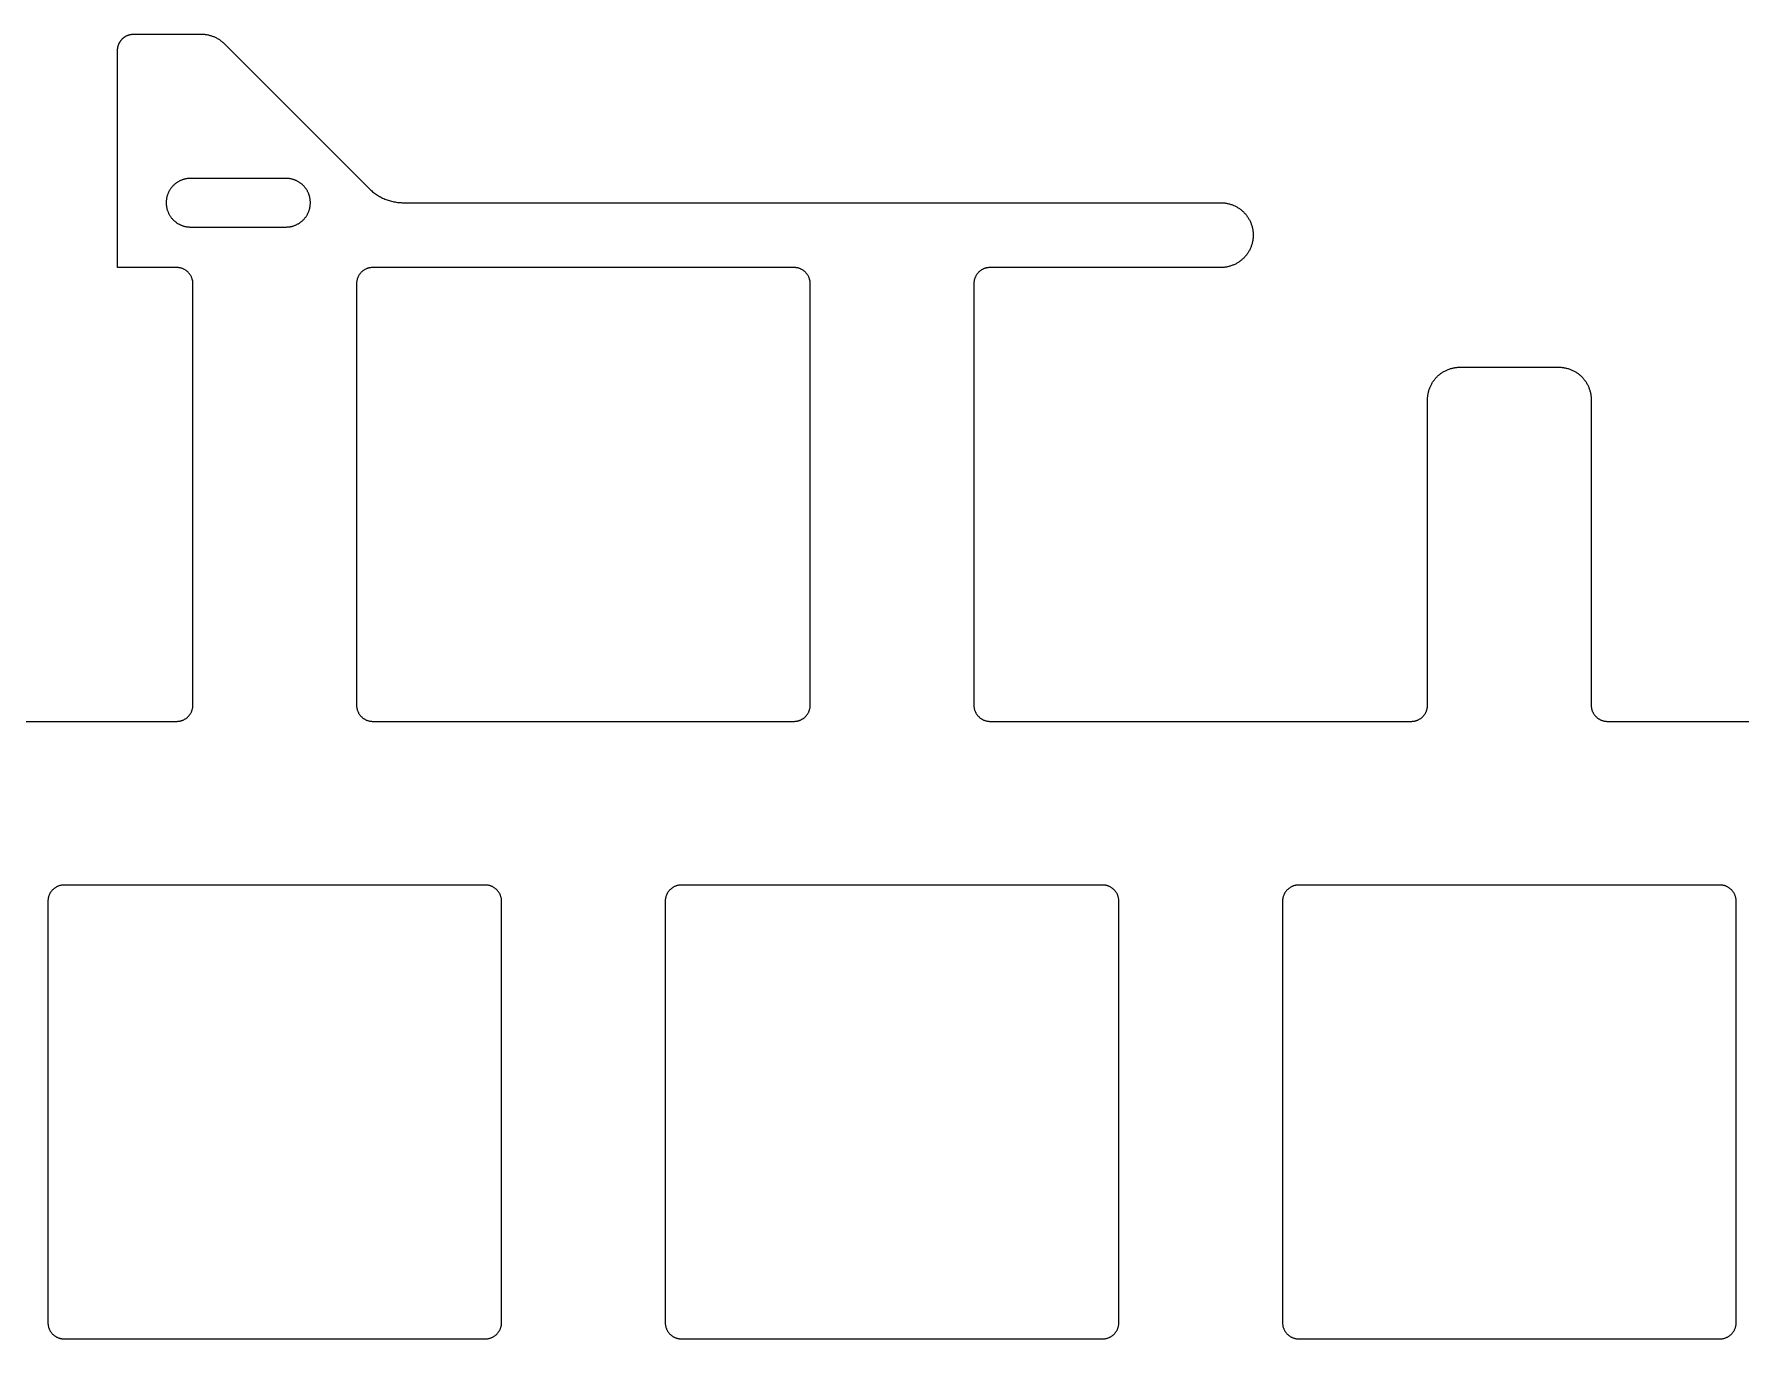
# Model space of a CAD drawing. Header units: millimetres. Extents: x -2014 to -1710, y 1046 to 1151.
# Drawn here: x -1907.4 to -1854.7, y 1110.8 to 1151 of the extents above; entities that cross this region are included whole.
import ezdxf

# ---------------------------------------------------------------- set-up
doc = ezdxf.new("R2010")
doc.units = ezdxf.units.MM
doc.layers.add('Layer 01', color=1, linetype='Continuous', true_color=0xff0000)

msp = doc.modelspace()

# ---------------------------------------------------------------- linework, layer by layer
at = {"layer": 'Layer 01', "color": 254, "true_color": 0xcad1ee}
for points in [[(-1904.828, 1150.506), (-1904.828, 1150.518), (-1904.827, 1150.529), (-1904.827, 1150.541), (-1904.826, 1150.553), (-1904.825, 1150.564), (-1904.823, 1150.576), (-1904.821, 1150.587), (-1904.819, 1150.599), (-1904.817, 1150.61), (-1904.814, 1150.622), (-1904.812, 1150.633), (-1904.808, 1150.644), (-1904.805, 1150.655), (-1904.801, 1150.667), (-1904.797, 1150.678), (-1904.793, 1150.69), (-1904.788, 1150.702), (-1904.783, 1150.713), (-1904.778, 1150.725), (-1904.772, 1150.736), (-1904.766, 1150.747), (-1904.76, 1150.758), (-1904.753, 1150.769), (-1904.747, 1150.779), (-1904.739, 1150.79), (-1904.732, 1150.801), (-1904.724, 1150.811), (-1904.716, 1150.821), (-1904.708, 1150.831), (-1904.699, 1150.841), (-1904.69, 1150.85), (-1904.682, 1150.859), (-1904.673, 1150.868), (-1904.663, 1150.877), (-1904.654, 1150.885), (-1904.644, 1150.893), (-1904.634, 1150.901), (-1904.624, 1150.909), (-1904.614, 1150.916), (-1904.604, 1150.923), (-1904.593, 1150.93), (-1904.582, 1150.937), (-1904.571, 1150.943), (-1904.559, 1150.949), (-1904.548, 1150.955), (-1904.535, 1150.961), (-1904.523, 1150.966), (-1904.512, 1150.971), (-1904.501, 1150.975), (-1904.49, 1150.979), (-1904.479, 1150.983), (-1904.468, 1150.986), (-1904.456, 1150.989), (-1904.445, 1150.992), (-1904.434, 1150.995), (-1904.422, 1150.997), (-1904.411, 1150.999), (-1904.399, 1151.001), (-1904.387, 1151.002), (-1904.376, 1151.004), (-1904.364, 1151.005), (-1904.352, 1151.005), (-1904.34, 1151.006), (-1904.328, 1151.006)], [(-1904.328, 1151.006), (-1902.242, 1151.006)], [(-1902.242, 1151.006), (-1902.218, 1151.006), (-1902.193, 1151.005), (-1902.169, 1151.003), (-1902.144, 1151.001), (-1902.12, 1150.998), (-1902.096, 1150.995), (-1902.071, 1150.991), (-1902.047, 1150.986), (-1902.023, 1150.981), (-1901.999, 1150.975), (-1901.976, 1150.969), (-1901.952, 1150.962), (-1901.929, 1150.955), (-1901.906, 1150.947), (-1901.883, 1150.938), (-1901.86, 1150.929), (-1901.837, 1150.919), (-1901.815, 1150.909), (-1901.793, 1150.898), (-1901.771, 1150.887), (-1901.75, 1150.875), (-1901.728, 1150.863), (-1901.707, 1150.85), (-1901.687, 1150.837), (-1901.667, 1150.823), (-1901.647, 1150.809), (-1901.627, 1150.794), (-1901.608, 1150.779), (-1901.589, 1150.763), (-1901.571, 1150.747), (-1901.553, 1150.73), (-1901.535, 1150.713)], [(-1904.828, 1143.806), (-1904.828, 1150.506)], [(-1901.535, 1150.713), (-1897.067, 1146.245)], [(-1902.578, 1146.556), (-1902.596, 1146.556), (-1902.614, 1146.555), (-1902.631, 1146.554), (-1902.649, 1146.553), (-1902.666, 1146.551), (-1902.684, 1146.548), (-1902.701, 1146.546), (-1902.718, 1146.543), (-1902.736, 1146.539), (-1902.753, 1146.535), (-1902.77, 1146.531), (-1902.787, 1146.526), (-1902.803, 1146.521), (-1902.82, 1146.516), (-1902.837, 1146.51), (-1902.854, 1146.503), (-1902.872, 1146.496), (-1902.89, 1146.488), (-1902.907, 1146.48), (-1902.924, 1146.471), (-1902.941, 1146.462), (-1902.957, 1146.453), (-1902.974, 1146.443), (-1902.99, 1146.433), (-1903.006, 1146.422), (-1903.021, 1146.411), (-1903.036, 1146.4), (-1903.051, 1146.388), (-1903.066, 1146.375), (-1903.08, 1146.363), (-1903.094, 1146.35), (-1903.108, 1146.336), (-1903.122, 1146.322), (-1903.135, 1146.308), (-1903.148, 1146.294), (-1903.16, 1146.279), (-1903.172, 1146.264), (-1903.183, 1146.249), (-1903.194, 1146.234), (-1903.205, 1146.218), (-1903.215, 1146.202), (-1903.225, 1146.186), (-1903.234, 1146.169), (-1903.243, 1146.152), (-1903.252, 1146.135), (-1903.26, 1146.117), (-1903.268, 1146.099), (-1903.275, 1146.082), (-1903.282, 1146.065), (-1903.288, 1146.049), (-1903.293, 1146.032), (-1903.298, 1146.015), (-1903.303, 1145.998), (-1903.307, 1145.981), (-1903.311, 1145.964), (-1903.315, 1145.947), (-1903.318, 1145.929), (-1903.321, 1145.912), (-1903.323, 1145.894), (-1903.325, 1145.877), (-1903.326, 1145.859), (-1903.327, 1145.842), (-1903.328, 1145.824), (-1903.328, 1145.806)], [(-1899.628, 1146.556), (-1902.578, 1146.556)], [(-1898.878, 1145.806), (-1898.878, 1145.824), (-1898.879, 1145.841), (-1898.88, 1145.859), (-1898.881, 1145.877), (-1898.883, 1145.894), (-1898.885, 1145.912), (-1898.888, 1145.929), (-1898.891, 1145.946), (-1898.895, 1145.964), (-1898.899, 1145.981), (-1898.903, 1145.998), (-1898.908, 1146.015), (-1898.913, 1146.031), (-1898.918, 1146.048), (-1898.924, 1146.064), (-1898.931, 1146.082), (-1898.938, 1146.1), (-1898.946, 1146.117), (-1898.954, 1146.135), (-1898.962, 1146.152), (-1898.971, 1146.169), (-1898.981, 1146.185), (-1898.991, 1146.202), (-1899.001, 1146.218), (-1899.012, 1146.233), (-1899.023, 1146.249), (-1899.034, 1146.264), (-1899.046, 1146.279), (-1899.058, 1146.294), (-1899.071, 1146.308), (-1899.084, 1146.322), (-1899.098, 1146.336), (-1899.111, 1146.35), (-1899.126, 1146.363), (-1899.14, 1146.375), (-1899.155, 1146.388), (-1899.169, 1146.4), (-1899.185, 1146.411), (-1899.2, 1146.422), (-1899.216, 1146.433), (-1899.232, 1146.443), (-1899.248, 1146.453), (-1899.265, 1146.462), (-1899.282, 1146.471), (-1899.299, 1146.48), (-1899.317, 1146.488), (-1899.335, 1146.496), (-1899.352, 1146.503), (-1899.369, 1146.51), (-1899.385, 1146.516), (-1899.402, 1146.521), (-1899.419, 1146.526), (-1899.436, 1146.531), (-1899.453, 1146.535), (-1899.47, 1146.539), (-1899.487, 1146.543), (-1899.505, 1146.546), (-1899.522, 1146.548), (-1899.539, 1146.551), (-1899.557, 1146.553), (-1899.575, 1146.554), (-1899.592, 1146.555), (-1899.61, 1146.556), (-1899.628, 1146.556)], [(-1897.067, 1146.245), (-1897.041, 1146.219), (-1897.014, 1146.194), (-1896.986, 1146.17), (-1896.958, 1146.146), (-1896.929, 1146.123), (-1896.9, 1146.101), (-1896.87, 1146.079), (-1896.84, 1146.058), (-1896.809, 1146.039), (-1896.778, 1146.019), (-1896.747, 1146.001), (-1896.714, 1145.983), (-1896.682, 1145.966), (-1896.649, 1145.95), (-1896.615, 1145.935), (-1896.581, 1145.92), (-1896.546, 1145.906), (-1896.511, 1145.893), (-1896.477, 1145.881), (-1896.442, 1145.87), (-1896.406, 1145.86), (-1896.371, 1145.85), (-1896.335, 1145.842), (-1896.299, 1145.834), (-1896.264, 1145.828), (-1896.227, 1145.822), (-1896.191, 1145.817), (-1896.155, 1145.813), (-1896.118, 1145.81), (-1896.081, 1145.808), (-1896.044, 1145.806), (-1896.007, 1145.806)], [(-1903.328, 1145.806), (-1903.328, 1145.788), (-1903.327, 1145.77), (-1903.326, 1145.753), (-1903.325, 1145.735), (-1903.323, 1145.718), (-1903.321, 1145.7), (-1903.318, 1145.683), (-1903.315, 1145.665), (-1903.311, 1145.648), (-1903.307, 1145.631), (-1903.303, 1145.614), (-1903.298, 1145.597), (-1903.293, 1145.58), (-1903.288, 1145.564), (-1903.282, 1145.547), (-1903.275, 1145.53), (-1903.268, 1145.512), (-1903.26, 1145.494), (-1903.252, 1145.477), (-1903.243, 1145.46), (-1903.234, 1145.443), (-1903.225, 1145.426), (-1903.215, 1145.41), (-1903.205, 1145.394), (-1903.194, 1145.378), (-1903.183, 1145.363), (-1903.172, 1145.348), (-1903.16, 1145.333), (-1903.148, 1145.318), (-1903.135, 1145.303), (-1903.122, 1145.289), (-1903.108, 1145.276), (-1903.095, 1145.262), (-1903.08, 1145.249), (-1903.066, 1145.236), (-1903.051, 1145.224), (-1903.036, 1145.212), (-1903.021, 1145.201), (-1903.006, 1145.19), (-1902.99, 1145.179), (-1902.974, 1145.169), (-1902.958, 1145.159), (-1902.941, 1145.15), (-1902.924, 1145.141), (-1902.907, 1145.132), (-1902.889, 1145.123), (-1902.871, 1145.116), (-1902.854, 1145.109), (-1902.837, 1145.102), (-1902.821, 1145.096), (-1902.804, 1145.091), (-1902.787, 1145.085), (-1902.77, 1145.081), (-1902.753, 1145.076), (-1902.736, 1145.073), (-1902.719, 1145.069), (-1902.701, 1145.066), (-1902.684, 1145.063), (-1902.667, 1145.061), (-1902.649, 1145.059), (-1902.631, 1145.058), (-1902.614, 1145.057), (-1902.596, 1145.056), (-1902.578, 1145.056)], [(-1899.628, 1145.056), (-1899.61, 1145.056), (-1899.592, 1145.057), (-1899.575, 1145.058), (-1899.557, 1145.059), (-1899.54, 1145.061), (-1899.522, 1145.063), (-1899.505, 1145.066), (-1899.488, 1145.069), (-1899.47, 1145.073), (-1899.453, 1145.076), (-1899.436, 1145.081), (-1899.419, 1145.085), (-1899.402, 1145.091), (-1899.386, 1145.096), (-1899.369, 1145.102), (-1899.352, 1145.109), (-1899.334, 1145.116), (-1899.316, 1145.124), (-1899.299, 1145.132), (-1899.282, 1145.14), (-1899.265, 1145.149), (-1899.249, 1145.159), (-1899.232, 1145.169), (-1899.216, 1145.179), (-1899.2, 1145.19), (-1899.185, 1145.201), (-1899.17, 1145.212), (-1899.155, 1145.224), (-1899.14, 1145.236), (-1899.126, 1145.249), (-1899.111, 1145.262), (-1899.098, 1145.276), (-1899.084, 1145.289), (-1899.071, 1145.303), (-1899.058, 1145.318), (-1899.046, 1145.332), (-1899.034, 1145.347), (-1899.023, 1145.363), (-1899.012, 1145.378), (-1899.001, 1145.394), (-1898.991, 1145.41), (-1898.981, 1145.426), (-1898.972, 1145.443), (-1898.963, 1145.46), (-1898.954, 1145.477), (-1898.946, 1145.495), (-1898.938, 1145.513), (-1898.931, 1145.53), (-1898.924, 1145.546), (-1898.918, 1145.563), (-1898.913, 1145.58), (-1898.908, 1145.597), (-1898.903, 1145.614), (-1898.899, 1145.631), (-1898.895, 1145.648), (-1898.891, 1145.665), (-1898.888, 1145.682), (-1898.885, 1145.7), (-1898.883, 1145.717), (-1898.881, 1145.735), (-1898.88, 1145.752), (-1898.879, 1145.77), (-1898.878, 1145.788), (-1898.878, 1145.806)], [(-1896.007, 1145.806), (-1870.782, 1145.806)], [(-1870.782, 1145.806), (-1870.758, 1145.806), (-1870.733, 1145.805), (-1870.709, 1145.803), (-1870.684, 1145.801), (-1870.66, 1145.798), (-1870.636, 1145.795), (-1870.612, 1145.791), (-1870.587, 1145.786), (-1870.563, 1145.781), (-1870.54, 1145.775), (-1870.516, 1145.769), (-1870.492, 1145.762), (-1870.469, 1145.755), (-1870.446, 1145.747), (-1870.423, 1145.738), (-1870.4, 1145.729), (-1870.377, 1145.719), (-1870.355, 1145.709), (-1870.333, 1145.698), (-1870.311, 1145.687), (-1870.29, 1145.675), (-1870.269, 1145.663), (-1870.248, 1145.65), (-1870.227, 1145.637), (-1870.207, 1145.623), (-1870.187, 1145.609), (-1870.167, 1145.594), (-1870.148, 1145.579), (-1870.129, 1145.563), (-1870.111, 1145.547), (-1870.093, 1145.53), (-1870.075, 1145.513), (-1870.058, 1145.495), (-1870.041, 1145.477), (-1870.025, 1145.459), (-1870.009, 1145.44), (-1869.994, 1145.421), (-1869.979, 1145.401), (-1869.965, 1145.381), (-1869.951, 1145.361), (-1869.938, 1145.341), (-1869.925, 1145.32), (-1869.913, 1145.298), (-1869.901, 1145.277), (-1869.89, 1145.255), (-1869.879, 1145.233), (-1869.869, 1145.211), (-1869.859, 1145.188), (-1869.85, 1145.165), (-1869.842, 1145.142), (-1869.834, 1145.119), (-1869.826, 1145.096), (-1869.819, 1145.072), (-1869.813, 1145.049), (-1869.807, 1145.025), (-1869.802, 1145.001), (-1869.797, 1144.977), (-1869.793, 1144.952), (-1869.79, 1144.928), (-1869.787, 1144.904), (-1869.785, 1144.879), (-1869.784, 1144.855), (-1869.783, 1144.83), (-1869.782, 1144.806)], [(-1902.578, 1145.056), (-1899.628, 1145.056)], [(-1869.782, 1144.806), (-1869.783, 1144.781), (-1869.784, 1144.757), (-1869.785, 1144.732), (-1869.787, 1144.708), (-1869.79, 1144.684), (-1869.793, 1144.659), (-1869.797, 1144.635), (-1869.802, 1144.611), (-1869.807, 1144.587), (-1869.813, 1144.563), (-1869.819, 1144.539), (-1869.826, 1144.516), (-1869.834, 1144.493), (-1869.842, 1144.469), (-1869.85, 1144.446), (-1869.859, 1144.424), (-1869.869, 1144.401), (-1869.879, 1144.379), (-1869.89, 1144.357), (-1869.901, 1144.335), (-1869.913, 1144.313), (-1869.925, 1144.292), (-1869.938, 1144.271), (-1869.951, 1144.251), (-1869.965, 1144.23), (-1869.979, 1144.21), (-1869.994, 1144.191), (-1870.009, 1144.172), (-1870.025, 1144.153), (-1870.041, 1144.134), (-1870.058, 1144.116), (-1870.075, 1144.099), (-1870.093, 1144.082), (-1870.111, 1144.065), (-1870.129, 1144.049), (-1870.148, 1144.033), (-1870.167, 1144.018), (-1870.187, 1144.003), (-1870.207, 1143.989), (-1870.227, 1143.975), (-1870.248, 1143.962), (-1870.269, 1143.949), (-1870.29, 1143.936), (-1870.311, 1143.925), (-1870.333, 1143.913), (-1870.355, 1143.903), (-1870.377, 1143.893), (-1870.4, 1143.883), (-1870.423, 1143.874), (-1870.446, 1143.865), (-1870.469, 1143.857), (-1870.492, 1143.85), (-1870.516, 1143.843), (-1870.54, 1143.836), (-1870.563, 1143.831), (-1870.587, 1143.826), (-1870.612, 1143.821), (-1870.636, 1143.817), (-1870.66, 1143.814), (-1870.684, 1143.811), (-1870.709, 1143.809), (-1870.733, 1143.807), (-1870.758, 1143.806), (-1870.782, 1143.806)], [(-1903.003, 1143.806), (-1904.828, 1143.806)], [(-1902.503, 1143.306), (-1902.503, 1143.323), (-1902.504, 1143.34), (-1902.506, 1143.357), (-1902.508, 1143.374), (-1902.51, 1143.391), (-1902.513, 1143.408), (-1902.517, 1143.424), (-1902.522, 1143.441), (-1902.526, 1143.457), (-1902.532, 1143.473), (-1902.538, 1143.489), (-1902.544, 1143.505), (-1902.551, 1143.521), (-1902.559, 1143.536), (-1902.567, 1143.551), (-1902.576, 1143.566), (-1902.585, 1143.58), (-1902.595, 1143.594), (-1902.605, 1143.608), (-1902.615, 1143.621), (-1902.626, 1143.634), (-1902.638, 1143.647), (-1902.649, 1143.659), (-1902.662, 1143.671), (-1902.674, 1143.683), (-1902.687, 1143.694), (-1902.701, 1143.704), (-1902.715, 1143.714), (-1902.729, 1143.724), (-1902.743, 1143.733), (-1902.758, 1143.742), (-1902.773, 1143.75), (-1902.788, 1143.757), (-1902.804, 1143.764), (-1902.82, 1143.771), (-1902.836, 1143.777), (-1902.852, 1143.782), (-1902.868, 1143.787), (-1902.885, 1143.792), (-1902.901, 1143.795), (-1902.918, 1143.799), (-1902.935, 1143.801), (-1902.952, 1143.803), (-1902.969, 1143.805), (-1902.986, 1143.806), (-1903.003, 1143.806)], [(-1896.953, 1143.806), (-1896.97, 1143.806), (-1896.987, 1143.805), (-1897.004, 1143.803), (-1897.021, 1143.801), (-1897.038, 1143.799), (-1897.055, 1143.795), (-1897.071, 1143.792), (-1897.088, 1143.787), (-1897.104, 1143.782), (-1897.12, 1143.777), (-1897.136, 1143.771), (-1897.152, 1143.764), (-1897.168, 1143.757), (-1897.183, 1143.75), (-1897.198, 1143.742), (-1897.213, 1143.733), (-1897.227, 1143.724), (-1897.241, 1143.714), (-1897.255, 1143.704), (-1897.269, 1143.694), (-1897.282, 1143.683), (-1897.294, 1143.671), (-1897.307, 1143.659), (-1897.318, 1143.647), (-1897.33, 1143.634), (-1897.341, 1143.621), (-1897.351, 1143.608), (-1897.361, 1143.594), (-1897.371, 1143.58), (-1897.38, 1143.566), (-1897.389, 1143.551), (-1897.397, 1143.536), (-1897.405, 1143.521), (-1897.412, 1143.505), (-1897.418, 1143.489), (-1897.424, 1143.473), (-1897.43, 1143.457), (-1897.434, 1143.441), (-1897.439, 1143.424), (-1897.443, 1143.408), (-1897.446, 1143.391), (-1897.448, 1143.374), (-1897.45, 1143.357), (-1897.452, 1143.34), (-1897.453, 1143.323), (-1897.453, 1143.306)], [(-1883.953, 1143.806), (-1896.953, 1143.806)], [(-1883.453, 1143.306), (-1883.453, 1143.323), (-1883.454, 1143.34), (-1883.456, 1143.357), (-1883.458, 1143.374), (-1883.46, 1143.391), (-1883.463, 1143.408), (-1883.467, 1143.424), (-1883.472, 1143.441), (-1883.476, 1143.457), (-1883.482, 1143.473), (-1883.488, 1143.489), (-1883.494, 1143.505), (-1883.501, 1143.521), (-1883.509, 1143.536), (-1883.517, 1143.551), (-1883.526, 1143.566), (-1883.535, 1143.58), (-1883.545, 1143.594), (-1883.555, 1143.608), (-1883.565, 1143.621), (-1883.576, 1143.634), (-1883.588, 1143.647), (-1883.599, 1143.659), (-1883.612, 1143.671), (-1883.624, 1143.683), (-1883.637, 1143.694), (-1883.651, 1143.704), (-1883.665, 1143.714), (-1883.679, 1143.724), (-1883.693, 1143.733), (-1883.708, 1143.742), (-1883.723, 1143.75), (-1883.738, 1143.757), (-1883.754, 1143.764), (-1883.77, 1143.771), (-1883.786, 1143.777), (-1883.802, 1143.782), (-1883.818, 1143.787), (-1883.835, 1143.792), (-1883.851, 1143.795), (-1883.868, 1143.799), (-1883.885, 1143.801), (-1883.902, 1143.803), (-1883.919, 1143.805), (-1883.936, 1143.806), (-1883.953, 1143.806)], [(-1877.903, 1143.806), (-1877.92, 1143.806), (-1877.937, 1143.805), (-1877.954, 1143.803), (-1877.971, 1143.801), (-1877.988, 1143.799), (-1878.005, 1143.795), (-1878.021, 1143.792), (-1878.038, 1143.787), (-1878.054, 1143.782), (-1878.07, 1143.777), (-1878.086, 1143.771), (-1878.102, 1143.764), (-1878.118, 1143.757), (-1878.133, 1143.75), (-1878.148, 1143.742), (-1878.163, 1143.733), (-1878.177, 1143.724), (-1878.191, 1143.714), (-1878.205, 1143.704), (-1878.219, 1143.694), (-1878.232, 1143.683), (-1878.244, 1143.671), (-1878.257, 1143.659), (-1878.268, 1143.647), (-1878.28, 1143.634), (-1878.291, 1143.621), (-1878.301, 1143.608), (-1878.311, 1143.594), (-1878.321, 1143.58), (-1878.33, 1143.566), (-1878.339, 1143.551), (-1878.347, 1143.536), (-1878.355, 1143.521), (-1878.362, 1143.505), (-1878.368, 1143.489), (-1878.374, 1143.473), (-1878.38, 1143.457), (-1878.384, 1143.441), (-1878.389, 1143.424), (-1878.393, 1143.408), (-1878.396, 1143.391), (-1878.398, 1143.374), (-1878.4, 1143.357), (-1878.402, 1143.34), (-1878.403, 1143.323), (-1878.403, 1143.306)], [(-1870.782, 1143.806), (-1877.903, 1143.806)], [(-1902.503, 1142.811), (-1902.503, 1143.306)], [(-1897.453, 1143.306), (-1897.453, 1130.306)], [(-1883.453, 1130.306), (-1883.453, 1143.306)], [(-1878.403, 1143.306), (-1878.403, 1130.306)], [(-1902.503, 1142.806), (-1902.503, 1142.811)], [(-1902.503, 1130.806), (-1902.503, 1142.806)], [(-1864.403, 1139.731), (-1864.403, 1139.755), (-1864.402, 1139.78), (-1864.4, 1139.804), (-1864.398, 1139.829), (-1864.395, 1139.853), (-1864.392, 1139.877), (-1864.388, 1139.902), (-1864.383, 1139.926), (-1864.378, 1139.95), (-1864.372, 1139.974), (-1864.366, 1139.997), (-1864.359, 1140.021), (-1864.352, 1140.044), (-1864.344, 1140.067), (-1864.335, 1140.09), (-1864.326, 1140.113), (-1864.316, 1140.136), (-1864.306, 1140.158), (-1864.295, 1140.18), (-1864.284, 1140.202), (-1864.272, 1140.223), (-1864.26, 1140.245), (-1864.247, 1140.266), (-1864.234, 1140.286), (-1864.22, 1140.306), (-1864.206, 1140.326), (-1864.191, 1140.346), (-1864.176, 1140.365), (-1864.16, 1140.384), (-1864.144, 1140.402), (-1864.127, 1140.42), (-1864.11, 1140.438), (-1864.093, 1140.455), (-1864.075, 1140.472), (-1864.056, 1140.488), (-1864.037, 1140.504), (-1864.018, 1140.519), (-1863.999, 1140.534), (-1863.979, 1140.548), (-1863.958, 1140.562), (-1863.938, 1140.575), (-1863.917, 1140.588), (-1863.896, 1140.6), (-1863.874, 1140.612), (-1863.852, 1140.623), (-1863.83, 1140.634), (-1863.808, 1140.644), (-1863.785, 1140.654), (-1863.763, 1140.663), (-1863.74, 1140.672), (-1863.716, 1140.68), (-1863.693, 1140.687), (-1863.669, 1140.694), (-1863.646, 1140.7), (-1863.622, 1140.706), (-1863.598, 1140.711), (-1863.574, 1140.716), (-1863.55, 1140.72), (-1863.525, 1140.723), (-1863.501, 1140.726), (-1863.477, 1140.728), (-1863.452, 1140.73), (-1863.428, 1140.731), (-1863.403, 1140.731)], [(-1863.403, 1140.731), (-1860.353, 1140.731)], [(-1860.353, 1140.731), (-1860.328, 1140.731), (-1860.304, 1140.73), (-1860.279, 1140.728), (-1860.255, 1140.726), (-1860.231, 1140.723), (-1860.206, 1140.72), (-1860.182, 1140.716), (-1860.158, 1140.711), (-1860.134, 1140.706), (-1860.11, 1140.7), (-1860.087, 1140.694), (-1860.063, 1140.687), (-1860.04, 1140.68), (-1860.016, 1140.672), (-1859.993, 1140.663), (-1859.971, 1140.654), (-1859.948, 1140.644), (-1859.926, 1140.634), (-1859.904, 1140.623), (-1859.882, 1140.612), (-1859.86, 1140.6), (-1859.839, 1140.588), (-1859.818, 1140.575), (-1859.798, 1140.562), (-1859.777, 1140.548), (-1859.757, 1140.534), (-1859.738, 1140.519), (-1859.719, 1140.504), (-1859.7, 1140.488), (-1859.681, 1140.472), (-1859.663, 1140.455), (-1859.646, 1140.438), (-1859.629, 1140.42), (-1859.612, 1140.402), (-1859.596, 1140.384), (-1859.58, 1140.365), (-1859.565, 1140.346), (-1859.55, 1140.326), (-1859.536, 1140.306), (-1859.522, 1140.286), (-1859.509, 1140.266), (-1859.496, 1140.245), (-1859.484, 1140.223), (-1859.472, 1140.202), (-1859.461, 1140.18), (-1859.45, 1140.158), (-1859.44, 1140.136), (-1859.43, 1140.113), (-1859.421, 1140.09), (-1859.412, 1140.067), (-1859.404, 1140.044), (-1859.397, 1140.021), (-1859.39, 1139.997), (-1859.384, 1139.974), (-1859.378, 1139.95), (-1859.373, 1139.926), (-1859.368, 1139.902), (-1859.364, 1139.877), (-1859.361, 1139.853), (-1859.358, 1139.829), (-1859.356, 1139.804), (-1859.354, 1139.78), (-1859.353, 1139.755), (-1859.353, 1139.731)], [(-1864.403, 1130.306), (-1864.403, 1139.731)], [(-1859.353, 1139.731), (-1859.353, 1130.306)], [(-1902.503, 1130.8), (-1902.503, 1130.806)], [(-1902.503, 1130.306), (-1902.503, 1130.8)], [(-1903.003, 1129.806), (-1902.986, 1129.806), (-1902.969, 1129.807), (-1902.952, 1129.808), (-1902.935, 1129.811), (-1902.918, 1129.813), (-1902.901, 1129.816), (-1902.885, 1129.82), (-1902.868, 1129.824), (-1902.852, 1129.829), (-1902.836, 1129.835), (-1902.82, 1129.841), (-1902.804, 1129.847), (-1902.788, 1129.854), (-1902.773, 1129.862), (-1902.758, 1129.87), (-1902.743, 1129.879), (-1902.729, 1129.888), (-1902.715, 1129.897), (-1902.701, 1129.907), (-1902.687, 1129.918), (-1902.674, 1129.929), (-1902.662, 1129.94), (-1902.649, 1129.952), (-1902.638, 1129.965), (-1902.626, 1129.977), (-1902.615, 1129.99), (-1902.605, 1130.004), (-1902.595, 1130.018), (-1902.585, 1130.032), (-1902.576, 1130.046), (-1902.567, 1130.061), (-1902.559, 1130.076), (-1902.551, 1130.091), (-1902.544, 1130.107), (-1902.538, 1130.122), (-1902.532, 1130.138), (-1902.526, 1130.155), (-1902.522, 1130.171), (-1902.517, 1130.187), (-1902.513, 1130.204), (-1902.51, 1130.221), (-1902.508, 1130.238), (-1902.506, 1130.255), (-1902.504, 1130.272), (-1902.503, 1130.289), (-1902.503, 1130.306)], [(-1897.453, 1130.306), (-1897.453, 1130.289), (-1897.452, 1130.272), (-1897.45, 1130.255), (-1897.448, 1130.238), (-1897.446, 1130.221), (-1897.443, 1130.204), (-1897.439, 1130.187), (-1897.434, 1130.171), (-1897.43, 1130.155), (-1897.424, 1130.138), (-1897.418, 1130.122), (-1897.412, 1130.107), (-1897.405, 1130.091), (-1897.397, 1130.076), (-1897.389, 1130.061), (-1897.38, 1130.046), (-1897.371, 1130.032), (-1897.361, 1130.018), (-1897.351, 1130.004), (-1897.341, 1129.99), (-1897.33, 1129.977), (-1897.318, 1129.965), (-1897.307, 1129.952), (-1897.294, 1129.94), (-1897.282, 1129.929), (-1897.269, 1129.918), (-1897.255, 1129.907), (-1897.241, 1129.897), (-1897.227, 1129.888), (-1897.213, 1129.879), (-1897.198, 1129.87), (-1897.183, 1129.862), (-1897.168, 1129.854), (-1897.152, 1129.847), (-1897.136, 1129.841), (-1897.12, 1129.835), (-1897.104, 1129.829), (-1897.088, 1129.824), (-1897.071, 1129.82), (-1897.055, 1129.816), (-1897.038, 1129.813), (-1897.021, 1129.811), (-1897.004, 1129.808), (-1896.987, 1129.807), (-1896.97, 1129.806), (-1896.953, 1129.806)], [(-1883.953, 1129.806), (-1883.936, 1129.806), (-1883.919, 1129.807), (-1883.902, 1129.808), (-1883.885, 1129.811), (-1883.868, 1129.813), (-1883.851, 1129.816), (-1883.835, 1129.82), (-1883.818, 1129.824), (-1883.802, 1129.829), (-1883.786, 1129.835), (-1883.77, 1129.841), (-1883.754, 1129.847), (-1883.738, 1129.854), (-1883.723, 1129.862), (-1883.708, 1129.87), (-1883.693, 1129.879), (-1883.679, 1129.888), (-1883.665, 1129.897), (-1883.651, 1129.907), (-1883.637, 1129.918), (-1883.624, 1129.929), (-1883.612, 1129.94), (-1883.599, 1129.952), (-1883.588, 1129.965), (-1883.576, 1129.977), (-1883.565, 1129.99), (-1883.555, 1130.004), (-1883.545, 1130.018), (-1883.535, 1130.032), (-1883.526, 1130.046), (-1883.517, 1130.061), (-1883.509, 1130.076), (-1883.501, 1130.091), (-1883.494, 1130.107), (-1883.488, 1130.122), (-1883.482, 1130.138), (-1883.476, 1130.155), (-1883.472, 1130.171), (-1883.467, 1130.187), (-1883.463, 1130.204), (-1883.46, 1130.221), (-1883.458, 1130.238), (-1883.456, 1130.255), (-1883.454, 1130.272), (-1883.453, 1130.289), (-1883.453, 1130.306)], [(-1878.403, 1130.306), (-1878.403, 1130.289), (-1878.402, 1130.272), (-1878.4, 1130.255), (-1878.398, 1130.238), (-1878.396, 1130.221), (-1878.393, 1130.204), (-1878.389, 1130.187), (-1878.384, 1130.171), (-1878.38, 1130.155), (-1878.374, 1130.138), (-1878.368, 1130.122), (-1878.362, 1130.107), (-1878.355, 1130.091), (-1878.347, 1130.076), (-1878.339, 1130.061), (-1878.33, 1130.046), (-1878.321, 1130.032), (-1878.311, 1130.018), (-1878.301, 1130.004), (-1878.291, 1129.99), (-1878.28, 1129.977), (-1878.268, 1129.965), (-1878.257, 1129.952), (-1878.244, 1129.94), (-1878.232, 1129.929), (-1878.219, 1129.918), (-1878.205, 1129.907), (-1878.191, 1129.897), (-1878.177, 1129.888), (-1878.163, 1129.879), (-1878.148, 1129.87), (-1878.133, 1129.862), (-1878.118, 1129.854), (-1878.102, 1129.847), (-1878.086, 1129.841), (-1878.07, 1129.835), (-1878.054, 1129.829), (-1878.038, 1129.824), (-1878.021, 1129.82), (-1878.005, 1129.816), (-1877.988, 1129.813), (-1877.971, 1129.811), (-1877.954, 1129.808), (-1877.937, 1129.807), (-1877.92, 1129.806), (-1877.903, 1129.806)], [(-1864.903, 1129.806), (-1864.886, 1129.806), (-1864.869, 1129.807), (-1864.852, 1129.808), (-1864.835, 1129.811), (-1864.818, 1129.813), (-1864.801, 1129.816), (-1864.785, 1129.82), (-1864.768, 1129.824), (-1864.752, 1129.829), (-1864.736, 1129.835), (-1864.72, 1129.841), (-1864.704, 1129.847), (-1864.688, 1129.854), (-1864.673, 1129.862), (-1864.658, 1129.87), (-1864.643, 1129.879), (-1864.629, 1129.888), (-1864.615, 1129.897), (-1864.601, 1129.907), (-1864.587, 1129.918), (-1864.574, 1129.929), (-1864.562, 1129.94), (-1864.549, 1129.952), (-1864.538, 1129.965), (-1864.526, 1129.977), (-1864.515, 1129.99), (-1864.505, 1130.004), (-1864.495, 1130.018), (-1864.485, 1130.032), (-1864.476, 1130.046), (-1864.467, 1130.061), (-1864.459, 1130.076), (-1864.451, 1130.091), (-1864.444, 1130.107), (-1864.438, 1130.122), (-1864.432, 1130.138), (-1864.426, 1130.155), (-1864.422, 1130.171), (-1864.417, 1130.187), (-1864.413, 1130.204), (-1864.41, 1130.221), (-1864.408, 1130.238), (-1864.406, 1130.255), (-1864.404, 1130.272), (-1864.403, 1130.289), (-1864.403, 1130.306)], [(-1859.353, 1130.306), (-1859.353, 1130.289), (-1859.352, 1130.272), (-1859.35, 1130.255), (-1859.348, 1130.238), (-1859.346, 1130.221), (-1859.343, 1130.204), (-1859.339, 1130.187), (-1859.334, 1130.171), (-1859.33, 1130.155), (-1859.324, 1130.138), (-1859.318, 1130.122), (-1859.312, 1130.107), (-1859.305, 1130.091), (-1859.297, 1130.076), (-1859.289, 1130.061), (-1859.28, 1130.046), (-1859.271, 1130.032), (-1859.261, 1130.018), (-1859.251, 1130.004), (-1859.241, 1129.99), (-1859.23, 1129.977), (-1859.218, 1129.965), (-1859.207, 1129.952), (-1859.194, 1129.94), (-1859.182, 1129.929), (-1859.169, 1129.918), (-1859.155, 1129.907), (-1859.141, 1129.897), (-1859.127, 1129.888), (-1859.113, 1129.879), (-1859.098, 1129.87), (-1859.083, 1129.862), (-1859.068, 1129.854), (-1859.052, 1129.847), (-1859.036, 1129.841), (-1859.02, 1129.835), (-1859.004, 1129.829), (-1858.988, 1129.824), (-1858.971, 1129.82), (-1858.955, 1129.816), (-1858.938, 1129.813), (-1858.921, 1129.811), (-1858.904, 1129.808), (-1858.887, 1129.807), (-1858.87, 1129.806), (-1858.853, 1129.806)], [(-1916.003, 1129.806), (-1903.003, 1129.806)], [(-1896.953, 1129.806), (-1883.953, 1129.806)], [(-1877.903, 1129.806), (-1864.903, 1129.806)], [(-1858.853, 1129.806), (-1845.853, 1129.806)], [(-1906.478, 1124.756), (-1906.495, 1124.756), (-1906.512, 1124.755), (-1906.529, 1124.753), (-1906.546, 1124.751), (-1906.563, 1124.749), (-1906.58, 1124.745), (-1906.596, 1124.742), (-1906.613, 1124.737), (-1906.629, 1124.732), (-1906.645, 1124.727), (-1906.661, 1124.721), (-1906.677, 1124.714), (-1906.693, 1124.707), (-1906.708, 1124.7), (-1906.723, 1124.692), (-1906.738, 1124.683), (-1906.752, 1124.674), (-1906.766, 1124.664), (-1906.78, 1124.654), (-1906.794, 1124.644), (-1906.807, 1124.633), (-1906.819, 1124.621), (-1906.832, 1124.609), (-1906.843, 1124.597), (-1906.855, 1124.584), (-1906.866, 1124.571), (-1906.876, 1124.558), (-1906.886, 1124.544), (-1906.896, 1124.53), (-1906.905, 1124.516), (-1906.914, 1124.501), (-1906.922, 1124.486), (-1906.93, 1124.471), (-1906.937, 1124.455), (-1906.943, 1124.439), (-1906.949, 1124.423), (-1906.955, 1124.407), (-1906.959, 1124.391), (-1906.964, 1124.374), (-1906.968, 1124.358), (-1906.971, 1124.341), (-1906.973, 1124.324), (-1906.975, 1124.307), (-1906.977, 1124.29), (-1906.978, 1124.273), (-1906.978, 1124.256)], [(-1893.478, 1124.756), (-1906.478, 1124.756)], [(-1892.978, 1124.256), (-1892.978, 1124.273), (-1892.979, 1124.29), (-1892.981, 1124.307), (-1892.983, 1124.324), (-1892.985, 1124.341), (-1892.988, 1124.358), (-1892.992, 1124.374), (-1892.997, 1124.391), (-1893.001, 1124.407), (-1893.007, 1124.423), (-1893.013, 1124.439), (-1893.019, 1124.455), (-1893.026, 1124.471), (-1893.034, 1124.486), (-1893.042, 1124.501), (-1893.051, 1124.516), (-1893.06, 1124.53), (-1893.07, 1124.544), (-1893.08, 1124.558), (-1893.09, 1124.571), (-1893.101, 1124.584), (-1893.113, 1124.597), (-1893.124, 1124.609), (-1893.137, 1124.621), (-1893.149, 1124.633), (-1893.162, 1124.644), (-1893.176, 1124.654), (-1893.19, 1124.664), (-1893.204, 1124.674), (-1893.218, 1124.683), (-1893.233, 1124.692), (-1893.248, 1124.7), (-1893.263, 1124.707), (-1893.279, 1124.714), (-1893.295, 1124.721), (-1893.311, 1124.727), (-1893.327, 1124.732), (-1893.343, 1124.737), (-1893.36, 1124.742), (-1893.376, 1124.745), (-1893.393, 1124.749), (-1893.41, 1124.751), (-1893.427, 1124.753), (-1893.444, 1124.755), (-1893.461, 1124.756), (-1893.478, 1124.756)], [(-1887.428, 1124.756), (-1887.445, 1124.756), (-1887.462, 1124.755), (-1887.479, 1124.753), (-1887.496, 1124.751), (-1887.513, 1124.749), (-1887.53, 1124.745), (-1887.546, 1124.742), (-1887.563, 1124.737), (-1887.579, 1124.732), (-1887.595, 1124.727), (-1887.611, 1124.721), (-1887.627, 1124.714), (-1887.643, 1124.707), (-1887.658, 1124.7), (-1887.673, 1124.692), (-1887.688, 1124.683), (-1887.702, 1124.674), (-1887.716, 1124.664), (-1887.73, 1124.654), (-1887.744, 1124.644), (-1887.757, 1124.633), (-1887.769, 1124.621), (-1887.782, 1124.609), (-1887.793, 1124.597), (-1887.805, 1124.584), (-1887.816, 1124.571), (-1887.826, 1124.558), (-1887.836, 1124.544), (-1887.846, 1124.53), (-1887.855, 1124.516), (-1887.864, 1124.501), (-1887.872, 1124.486), (-1887.88, 1124.471), (-1887.887, 1124.455), (-1887.893, 1124.439), (-1887.899, 1124.423), (-1887.905, 1124.407), (-1887.909, 1124.391), (-1887.914, 1124.374), (-1887.918, 1124.358), (-1887.921, 1124.341), (-1887.923, 1124.324), (-1887.925, 1124.307), (-1887.927, 1124.29), (-1887.928, 1124.273), (-1887.928, 1124.256)], [(-1874.428, 1124.756), (-1887.428, 1124.756)], [(-1873.928, 1124.256), (-1873.928, 1124.273), (-1873.929, 1124.29), (-1873.931, 1124.307), (-1873.933, 1124.324), (-1873.935, 1124.341), (-1873.938, 1124.358), (-1873.942, 1124.374), (-1873.947, 1124.391), (-1873.951, 1124.407), (-1873.957, 1124.423), (-1873.963, 1124.439), (-1873.969, 1124.455), (-1873.976, 1124.471), (-1873.984, 1124.486), (-1873.992, 1124.501), (-1874.001, 1124.516), (-1874.01, 1124.53), (-1874.02, 1124.544), (-1874.03, 1124.558), (-1874.04, 1124.571), (-1874.051, 1124.584), (-1874.063, 1124.597), (-1874.074, 1124.609), (-1874.087, 1124.621), (-1874.099, 1124.633), (-1874.112, 1124.644), (-1874.126, 1124.654), (-1874.14, 1124.664), (-1874.154, 1124.674), (-1874.168, 1124.683), (-1874.183, 1124.692), (-1874.198, 1124.7), (-1874.213, 1124.707), (-1874.229, 1124.714), (-1874.245, 1124.721), (-1874.261, 1124.727), (-1874.277, 1124.732), (-1874.293, 1124.737), (-1874.31, 1124.742), (-1874.326, 1124.745), (-1874.343, 1124.749), (-1874.36, 1124.751), (-1874.377, 1124.753), (-1874.394, 1124.755), (-1874.411, 1124.756), (-1874.428, 1124.756)], [(-1868.378, 1124.756), (-1868.395, 1124.756), (-1868.412, 1124.755), (-1868.429, 1124.753), (-1868.446, 1124.751), (-1868.463, 1124.749), (-1868.48, 1124.745), (-1868.496, 1124.742), (-1868.513, 1124.737), (-1868.529, 1124.732), (-1868.545, 1124.727), (-1868.561, 1124.721), (-1868.577, 1124.714), (-1868.593, 1124.707), (-1868.608, 1124.7), (-1868.623, 1124.692), (-1868.638, 1124.683), (-1868.652, 1124.674), (-1868.666, 1124.664), (-1868.68, 1124.654), (-1868.694, 1124.644), (-1868.707, 1124.633), (-1868.719, 1124.621), (-1868.732, 1124.609), (-1868.743, 1124.597), (-1868.755, 1124.584), (-1868.766, 1124.571), (-1868.776, 1124.558), (-1868.786, 1124.544), (-1868.796, 1124.53), (-1868.805, 1124.516), (-1868.814, 1124.501), (-1868.822, 1124.486), (-1868.83, 1124.471), (-1868.837, 1124.455), (-1868.843, 1124.439), (-1868.849, 1124.423), (-1868.855, 1124.407), (-1868.859, 1124.391), (-1868.864, 1124.374), (-1868.868, 1124.358), (-1868.871, 1124.341), (-1868.873, 1124.324), (-1868.875, 1124.307), (-1868.877, 1124.29), (-1868.878, 1124.273), (-1868.878, 1124.256)], [(-1855.378, 1124.756), (-1868.378, 1124.756)], [(-1854.878, 1124.256), (-1854.878, 1124.273), (-1854.879, 1124.29), (-1854.881, 1124.307), (-1854.883, 1124.324), (-1854.885, 1124.341), (-1854.888, 1124.358), (-1854.892, 1124.374), (-1854.897, 1124.391), (-1854.901, 1124.407), (-1854.907, 1124.423), (-1854.913, 1124.439), (-1854.919, 1124.455), (-1854.926, 1124.471), (-1854.934, 1124.486), (-1854.942, 1124.501), (-1854.951, 1124.516), (-1854.96, 1124.53), (-1854.97, 1124.544), (-1854.98, 1124.558), (-1854.99, 1124.571), (-1855.001, 1124.584), (-1855.013, 1124.597), (-1855.024, 1124.609), (-1855.037, 1124.621), (-1855.049, 1124.633), (-1855.062, 1124.644), (-1855.076, 1124.654), (-1855.09, 1124.664), (-1855.104, 1124.674), (-1855.118, 1124.683), (-1855.133, 1124.692), (-1855.148, 1124.7), (-1855.163, 1124.707), (-1855.179, 1124.714), (-1855.195, 1124.721), (-1855.211, 1124.727), (-1855.227, 1124.732), (-1855.243, 1124.737), (-1855.26, 1124.742), (-1855.276, 1124.745), (-1855.293, 1124.749), (-1855.31, 1124.751), (-1855.327, 1124.753), (-1855.344, 1124.755), (-1855.361, 1124.756), (-1855.378, 1124.756)], [(-1906.978, 1124.256), (-1906.978, 1111.256)], [(-1892.978, 1123.761), (-1892.978, 1124.256)], [(-1887.928, 1124.256), (-1887.928, 1111.256)], [(-1873.928, 1111.256), (-1873.928, 1124.256)], [(-1868.878, 1124.256), (-1868.878, 1111.256)], [(-1854.878, 1123.762), (-1854.878, 1124.256)], [(-1892.978, 1123.756), (-1892.978, 1123.761)], [(-1892.978, 1111.756), (-1892.978, 1123.756)], [(-1854.878, 1123.756), (-1854.878, 1123.762)], [(-1854.878, 1111.756), (-1854.878, 1123.756)], [(-1892.978, 1111.751), (-1892.978, 1111.756)], [(-1892.978, 1111.256), (-1892.978, 1111.751)], [(-1854.878, 1111.75), (-1854.878, 1111.756)], [(-1854.878, 1111.256), (-1854.878, 1111.75)], [(-1906.978, 1111.256), (-1906.978, 1111.239), (-1906.977, 1111.222), (-1906.975, 1111.205), (-1906.973, 1111.188), (-1906.971, 1111.171), (-1906.968, 1111.154), (-1906.964, 1111.137), (-1906.959, 1111.121), (-1906.955, 1111.105), (-1906.949, 1111.088), (-1906.943, 1111.072), (-1906.937, 1111.057), (-1906.93, 1111.041), (-1906.922, 1111.026), (-1906.914, 1111.011), (-1906.905, 1110.996), (-1906.896, 1110.982), (-1906.886, 1110.968), (-1906.876, 1110.954), (-1906.866, 1110.94), (-1906.855, 1110.927), (-1906.843, 1110.915), (-1906.832, 1110.902), (-1906.819, 1110.89), (-1906.807, 1110.879), (-1906.794, 1110.868), (-1906.78, 1110.857), (-1906.766, 1110.847), (-1906.752, 1110.838), (-1906.738, 1110.829), (-1906.723, 1110.82), (-1906.708, 1110.812), (-1906.693, 1110.804), (-1906.677, 1110.797), (-1906.661, 1110.791), (-1906.645, 1110.785), (-1906.629, 1110.779), (-1906.613, 1110.774), (-1906.596, 1110.77), (-1906.58, 1110.766), (-1906.563, 1110.763), (-1906.546, 1110.761), (-1906.529, 1110.758), (-1906.512, 1110.757), (-1906.495, 1110.756), (-1906.478, 1110.756)], [(-1893.478, 1110.756), (-1893.461, 1110.756), (-1893.444, 1110.757), (-1893.427, 1110.758), (-1893.41, 1110.761), (-1893.393, 1110.763), (-1893.376, 1110.766), (-1893.36, 1110.77), (-1893.343, 1110.774), (-1893.327, 1110.779), (-1893.311, 1110.785), (-1893.295, 1110.791), (-1893.279, 1110.797), (-1893.263, 1110.804), (-1893.248, 1110.812), (-1893.233, 1110.82), (-1893.218, 1110.829), (-1893.204, 1110.838), (-1893.19, 1110.847), (-1893.176, 1110.857), (-1893.162, 1110.868), (-1893.149, 1110.879), (-1893.137, 1110.89), (-1893.124, 1110.902), (-1893.113, 1110.915), (-1893.101, 1110.927), (-1893.09, 1110.94), (-1893.08, 1110.954), (-1893.07, 1110.968), (-1893.06, 1110.982), (-1893.051, 1110.996), (-1893.042, 1111.011), (-1893.034, 1111.026), (-1893.026, 1111.041), (-1893.019, 1111.057), (-1893.013, 1111.072), (-1893.007, 1111.088), (-1893.001, 1111.105), (-1892.997, 1111.121), (-1892.992, 1111.137), (-1892.988, 1111.154), (-1892.985, 1111.171), (-1892.983, 1111.188), (-1892.981, 1111.205), (-1892.979, 1111.222), (-1892.978, 1111.239), (-1892.978, 1111.256)], [(-1887.928, 1111.256), (-1887.928, 1111.239), (-1887.927, 1111.222), (-1887.925, 1111.205), (-1887.923, 1111.188), (-1887.921, 1111.171), (-1887.918, 1111.154), (-1887.914, 1111.137), (-1887.909, 1111.121), (-1887.905, 1111.105), (-1887.899, 1111.088), (-1887.893, 1111.072), (-1887.887, 1111.057), (-1887.88, 1111.041), (-1887.872, 1111.026), (-1887.864, 1111.011), (-1887.855, 1110.996), (-1887.846, 1110.982), (-1887.836, 1110.968), (-1887.826, 1110.954), (-1887.816, 1110.94), (-1887.805, 1110.927), (-1887.793, 1110.915), (-1887.782, 1110.902), (-1887.769, 1110.89), (-1887.757, 1110.879), (-1887.744, 1110.868), (-1887.73, 1110.857), (-1887.716, 1110.847), (-1887.702, 1110.838), (-1887.688, 1110.829), (-1887.673, 1110.82), (-1887.658, 1110.812), (-1887.643, 1110.804), (-1887.627, 1110.797), (-1887.611, 1110.791), (-1887.595, 1110.785), (-1887.579, 1110.779), (-1887.563, 1110.774), (-1887.546, 1110.77), (-1887.53, 1110.766), (-1887.513, 1110.763), (-1887.496, 1110.761), (-1887.479, 1110.758), (-1887.462, 1110.757), (-1887.445, 1110.756), (-1887.428, 1110.756)], [(-1874.428, 1110.756), (-1874.411, 1110.756), (-1874.394, 1110.757), (-1874.377, 1110.758), (-1874.36, 1110.761), (-1874.343, 1110.763), (-1874.326, 1110.766), (-1874.31, 1110.77), (-1874.293, 1110.774), (-1874.277, 1110.779), (-1874.261, 1110.785), (-1874.245, 1110.791), (-1874.229, 1110.797), (-1874.213, 1110.804), (-1874.198, 1110.812), (-1874.183, 1110.82), (-1874.168, 1110.829), (-1874.154, 1110.838), (-1874.14, 1110.847), (-1874.126, 1110.857), (-1874.112, 1110.868), (-1874.099, 1110.879), (-1874.087, 1110.89), (-1874.074, 1110.902), (-1874.063, 1110.915), (-1874.051, 1110.927), (-1874.04, 1110.94), (-1874.03, 1110.954), (-1874.02, 1110.968), (-1874.01, 1110.982), (-1874.001, 1110.996), (-1873.992, 1111.011), (-1873.984, 1111.026), (-1873.976, 1111.041), (-1873.969, 1111.057), (-1873.963, 1111.072), (-1873.957, 1111.088), (-1873.951, 1111.105), (-1873.947, 1111.121), (-1873.942, 1111.137), (-1873.938, 1111.154), (-1873.935, 1111.171), (-1873.933, 1111.188), (-1873.931, 1111.205), (-1873.929, 1111.222), (-1873.928, 1111.239), (-1873.928, 1111.256)], [(-1868.878, 1111.256), (-1868.878, 1111.239), (-1868.877, 1111.222), (-1868.875, 1111.205), (-1868.873, 1111.188), (-1868.871, 1111.171), (-1868.868, 1111.154), (-1868.864, 1111.137), (-1868.859, 1111.121), (-1868.855, 1111.105), (-1868.849, 1111.088), (-1868.843, 1111.072), (-1868.837, 1111.057), (-1868.83, 1111.041), (-1868.822, 1111.026), (-1868.814, 1111.011), (-1868.805, 1110.996), (-1868.796, 1110.982), (-1868.786, 1110.968), (-1868.776, 1110.954), (-1868.766, 1110.94), (-1868.755, 1110.927), (-1868.743, 1110.915), (-1868.732, 1110.902), (-1868.719, 1110.89), (-1868.707, 1110.879), (-1868.694, 1110.868), (-1868.68, 1110.857), (-1868.666, 1110.847), (-1868.652, 1110.838), (-1868.638, 1110.829), (-1868.623, 1110.82), (-1868.608, 1110.812), (-1868.593, 1110.804), (-1868.577, 1110.797), (-1868.561, 1110.791), (-1868.545, 1110.785), (-1868.529, 1110.779), (-1868.513, 1110.774), (-1868.496, 1110.77), (-1868.48, 1110.766), (-1868.463, 1110.763), (-1868.446, 1110.761), (-1868.429, 1110.758), (-1868.412, 1110.757), (-1868.395, 1110.756), (-1868.378, 1110.756)], [(-1855.378, 1110.756), (-1855.361, 1110.756), (-1855.344, 1110.757), (-1855.327, 1110.758), (-1855.31, 1110.761), (-1855.293, 1110.763), (-1855.276, 1110.766), (-1855.26, 1110.77), (-1855.243, 1110.774), (-1855.227, 1110.779), (-1855.211, 1110.785), (-1855.195, 1110.791), (-1855.179, 1110.797), (-1855.163, 1110.804), (-1855.148, 1110.812), (-1855.133, 1110.82), (-1855.118, 1110.829), (-1855.104, 1110.838), (-1855.09, 1110.847), (-1855.076, 1110.857), (-1855.062, 1110.868), (-1855.049, 1110.879), (-1855.037, 1110.89), (-1855.024, 1110.902), (-1855.013, 1110.915), (-1855.001, 1110.927), (-1854.99, 1110.94), (-1854.98, 1110.954), (-1854.97, 1110.968), (-1854.96, 1110.982), (-1854.951, 1110.996), (-1854.942, 1111.011), (-1854.934, 1111.026), (-1854.926, 1111.041), (-1854.919, 1111.057), (-1854.913, 1111.072), (-1854.907, 1111.088), (-1854.901, 1111.105), (-1854.897, 1111.121), (-1854.892, 1111.137), (-1854.888, 1111.154), (-1854.885, 1111.171), (-1854.883, 1111.188), (-1854.881, 1111.205), (-1854.879, 1111.222), (-1854.878, 1111.239), (-1854.878, 1111.256)], [(-1906.478, 1110.756), (-1893.478, 1110.756)], [(-1887.428, 1110.756), (-1874.428, 1110.756)], [(-1868.378, 1110.756), (-1855.378, 1110.756)]]:
    msp.add_lwpolyline(points, dxfattribs=at)

doc.saveas('drawing.dxf')
